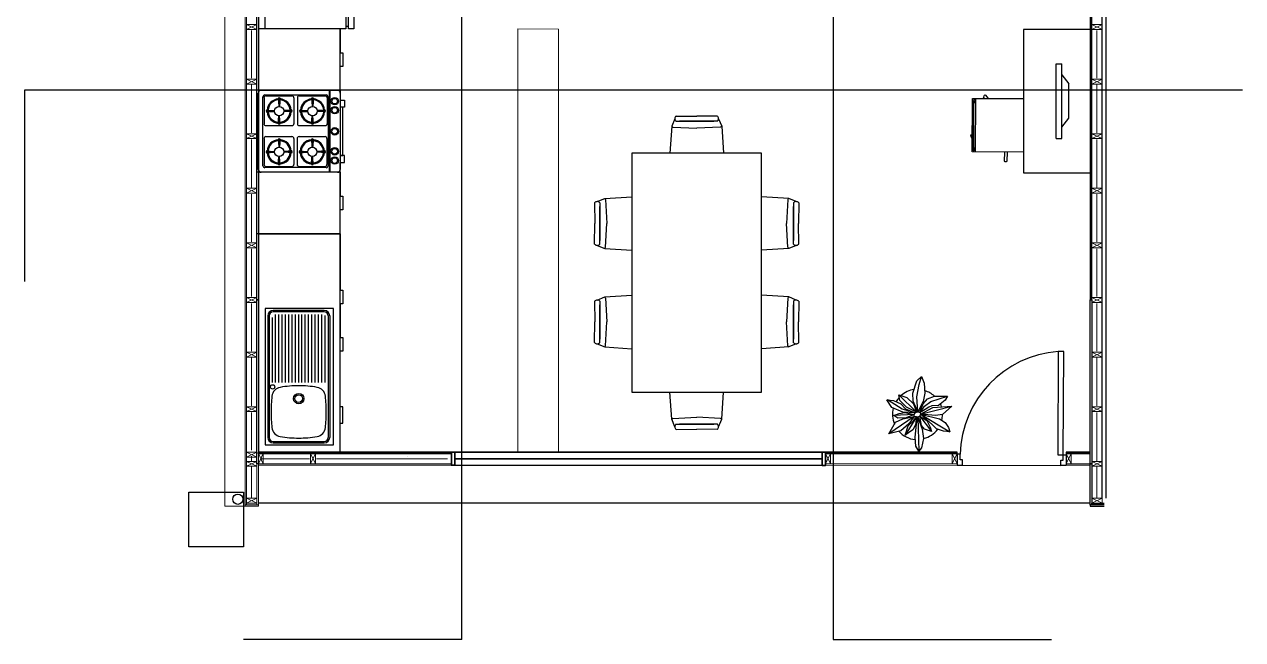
# Model space of a CAD drawing. Header units: millimetres. Extents: x 2289.8 to 2339.2, y 1976.9 to 1997.5.
# Drawn here: x 2308.23 to 2317.16, y 1976.85 to 1981.36 of the extents above; entities that cross this region are included whole.
import ezdxf

# ---------------------------------------------------------------- set-up
doc = ezdxf.new("R2010")
doc.units = ezdxf.units.MM
doc.linetypes.add('CENTER', pattern=[2, 1.25, -0.25, 0.25, -0.25])
for name, color, linetype, lineweight in [('A-ANNO-NOTE', 7, 'Continuous', 35), ('A-DETL-MBND', 3, 'Continuous', 18), ('A-DETL-MCUT', 4, 'Continuous', 25), ('A-DOOR-FULL', 4, 'Continuous', 25), ('A-ELEV-IDEN', 3, 'Continuous', 18), ('A-ELEV-MBE1', 7, 'Continuous', 35), ('A-ELEV-MBE2', 4, 'Continuous', 25), ('A-FURN', 8, 'Continuous', 18), ('A-SECT-MCUT', 7, 'Continuous', 35), ('A-WALL-PATT', 8, 'Continuous', 18), ('A-WALL-STUD', 3, 'Continuous', 18), ('arredi', 175, 'Continuous', 20)]:
    doc.layers.add(name, color=color, linetype=linetype, lineweight=lineweight)
for name, color, linetype in [('arredi_cucina', 252, 'Continuous'), ('k_lavelli', 175, 'Continuous'), ('SEZIONI', 102, 'Continuous'), ('sezioni piano terra', 21, 'Continuous'), ('TREE', 84, 'Continuous')]:
    doc.layers.add(name, color=color, linetype=linetype)

msp = doc.modelspace()

# ---------------------------------------------------------------- linework, layer by layer
for p, q in [((2310.5493, 1981.3254), (2309.9492, 1981.3254)), ((2310.5493, 1980.8754), (2310.5493, 1981.3254)), ((2316.0562, 1981.3215), (2315.5562, 1981.3215)), ((2315.5562, 1981.3215), (2315.5562, 1980.2715)), ((2315.7951, 1980.5228), (2315.7951, 1981.0703)), ((2315.7951, 1981.0703), (2315.8368, 1981.0703)), ((2315.8368, 1980.5228), (2315.8368, 1981.0703)), ((2315.8368, 1980.9885), (2315.8873, 1980.9228)), ((2315.8873, 1980.6703), (2315.8873, 1980.9228)), ((2309.9483, 1980.295), (2309.9483, 1980.855)), ((2309.9492, 1980.8754), (2310.5493, 1980.8754)), ((2309.9688, 1980.8754), (2310.5288, 1980.8754)), ((2309.9825, 1980.3223), (2309.9825, 1980.8276)), ((2309.9961, 1980.8413), (2310.4468, 1980.8413)), ((2310.0042, 1980.8351), (2310.1954, 1980.8351)), ((2310.2488, 1980.8351), (2310.44, 1980.8351)), ((2310.4605, 1980.8276), (2310.4605, 1980.3223)), ((2310.4716, 1980.2745), (2310.4716, 1980.8754)), ((2310.475, 1980.2745), (2310.475, 1980.8754)), ((2310.5493, 1980.8754), (2310.5493, 1980.855)), ((2310.5493, 1980.855), (2310.5493, 1980.295)), ((2315.2695, 1980.8158), (2315.2616, 1980.8282)), ((2315.2778, 1980.8409), (2315.2977, 1980.8156)), ((2309.9906, 1980.8214), (2309.9906, 1980.6302)), ((2310.0947, 1980.8166), (2310.0981, 1980.762)), ((2310.1015, 1980.8166), (2310.1015, 1980.819)), ((2310.1015, 1980.8166), (2310.1015, 1980.7602)), ((2310.1083, 1980.8166), (2310.1049, 1980.762)), ((2310.2091, 1980.8214), (2310.2091, 1980.6302)), ((2310.2351, 1980.8214), (2310.2351, 1980.6302)), ((2310.3392, 1980.8166), (2310.3427, 1980.762)), ((2310.3461, 1980.8166), (2310.3461, 1980.819)), ((2310.3461, 1980.8166), (2310.3461, 1980.7602)), ((2310.3529, 1980.8166), (2310.3495, 1980.762)), ((2310.4537, 1980.8214), (2310.4537, 1980.6302)), ((2315.1787, 1980.4244), (2315.1809, 1980.8163)), ((2315.1809, 1980.8163), (2315.5562, 1980.8141)), ((2315.1849, 1980.7806), (2315.1827, 1980.46)), ((2315.1908, 1980.4598), (2315.1929, 1980.7804)), ((2315.2051, 1980.8161), (2315.2016, 1980.4243)), ((2310.0082, 1980.7234), (2310.0059, 1980.7234)), ((2310.0082, 1980.7302), (2310.0628, 1980.7268)), ((2310.0082, 1980.7234), (2310.0646, 1980.7234)), ((2310.0082, 1980.7165), (2310.0628, 1980.72)), ((2310.0947, 1980.6301), (2310.0981, 1980.6847)), ((2310.1015, 1980.6301), (2310.1015, 1980.6865)), ((2310.1083, 1980.6301), (2310.1049, 1980.6847)), ((2310.1948, 1980.7234), (2310.1383, 1980.7234)), ((2310.1948, 1980.7302), (2310.1401, 1980.7268)), ((2310.1948, 1980.7165), (2310.1401, 1980.72)), ((2310.1948, 1980.7234), (2310.1971, 1980.7234)), ((2310.2528, 1980.7234), (2310.2505, 1980.7234)), ((2310.2528, 1980.7302), (2310.3074, 1980.7268)), ((2310.2528, 1980.7234), (2310.3092, 1980.7234)), ((2310.2528, 1980.7165), (2310.3074, 1980.72)), ((2310.3392, 1980.6301), (2310.3427, 1980.6847)), ((2310.3461, 1980.6301), (2310.3461, 1980.6865)), ((2310.3529, 1980.6301), (2310.3495, 1980.6847)), ((2310.4393, 1980.7234), (2310.3829, 1980.7234)), ((2310.4393, 1980.7302), (2310.3847, 1980.7268)), ((2310.4393, 1980.7165), (2310.3847, 1980.72)), ((2310.4393, 1980.7234), (2310.4417, 1980.7234)), ((2315.8368, 1980.6046), (2315.8873, 1980.6703)), ((2310.0042, 1980.6166), (2310.1954, 1980.6166)), ((2310.1015, 1980.6301), (2310.1015, 1980.6278)), ((2310.2488, 1980.6166), (2310.44, 1980.6166)), ((2310.3461, 1980.6301), (2310.3461, 1980.6278)), ((2309.9906, 1980.5228), (2309.9906, 1980.3316)), ((2310.0042, 1980.5365), (2310.1954, 1980.5365)), ((2310.0947, 1980.518), (2310.0981, 1980.4634)), ((2310.1015, 1980.518), (2310.1015, 1980.5203)), ((2310.1015, 1980.518), (2310.1015, 1980.4616)), ((2310.1083, 1980.518), (2310.1049, 1980.4634)), ((2310.2091, 1980.5228), (2310.2091, 1980.3316)), ((2310.2335, 1980.5228), (2310.2335, 1980.3316)), ((2310.2472, 1980.5365), (2310.4384, 1980.5365)), ((2310.3376, 1980.518), (2310.341, 1980.4634)), ((2310.3444, 1980.518), (2310.3444, 1980.5203)), ((2310.3444, 1980.518), (2310.3444, 1980.4616)), ((2310.3513, 1980.518), (2310.3478, 1980.4634)), ((2310.452, 1980.5228), (2310.452, 1980.3316)), ((2315.1794, 1980.5515), (2315.1675, 1980.546)), ((2315.1743, 1980.5271), (2315.1793, 1980.5292)), ((2315.1743, 1980.5271), (2315.1743, 1980.5271)), ((2315.7951, 1980.5228), (2315.8368, 1980.5228)), ((2310.0082, 1980.4247), (2310.0059, 1980.4247)), ((2310.0082, 1980.4316), (2310.0628, 1980.4282)), ((2310.0082, 1980.4247), (2310.0646, 1980.4247)), ((2310.0082, 1980.4179), (2310.0628, 1980.4213)), ((2310.0947, 1980.3315), (2310.0981, 1980.3861)), ((2310.1015, 1980.3315), (2310.1015, 1980.3879)), ((2310.1083, 1980.3315), (2310.1049, 1980.3861)), ((2310.1948, 1980.4247), (2310.1383, 1980.4247)), ((2310.1948, 1980.4316), (2310.1401, 1980.4282)), ((2310.1948, 1980.4179), (2310.1401, 1980.4213)), ((2310.1948, 1980.4247), (2310.1971, 1980.4247)), ((2310.2512, 1980.4247), (2310.2488, 1980.4247)), ((2310.2512, 1980.4316), (2310.3058, 1980.4282)), ((2310.2512, 1980.4247), (2310.3076, 1980.4247)), ((2310.2512, 1980.4179), (2310.3058, 1980.4213)), ((2310.3376, 1980.3315), (2310.341, 1980.3861)), ((2310.3444, 1980.3315), (2310.3444, 1980.3879)), ((2310.3513, 1980.3315), (2310.3478, 1980.3861)), ((2310.4377, 1980.4247), (2310.3813, 1980.4247)), ((2310.4377, 1980.4316), (2310.3831, 1980.4282)), ((2310.4377, 1980.4179), (2310.3831, 1980.4213)), ((2310.4377, 1980.4247), (2310.44, 1980.4247)), ((2313.6359, 1980.4143), (2312.6859, 1980.4143)), ((2312.6859, 1980.4143), (2312.6859, 1978.6643)), ((2313.6359, 1978.6643), (2313.6359, 1980.4143)), ((2315.5562, 1980.4217), (2315.1787, 1980.4244)), ((2315.4156, 1980.4227), (2315.4144, 1980.3571)), ((2315.4363, 1980.3567), (2315.4374, 1980.4226)), ((2310.4468, 1980.3087), (2309.9961, 1980.3087)), ((2310.0042, 1980.3179), (2310.1954, 1980.3179)), ((2310.1015, 1980.3315), (2310.1015, 1980.3291)), ((2310.2472, 1980.3179), (2310.4384, 1980.3179)), ((2310.3444, 1980.3315), (2310.3444, 1980.3291)), ((2310.5493, 1979.8245), (2310.5493, 1980.295)), ((2310.5493, 1980.2745), (2309.9372, 1980.2745)), ((2310.5288, 1980.2745), (2309.9688, 1980.2745)), ((2315.5562, 1980.2715), (2316.0442, 1980.2715)), ((2310.5493, 1979.8245), (2309.9372, 1979.8245)), ((2309.9492, 1979.8245), (2310.5493, 1979.8245)), ((2310.5493, 1978.2245), (2310.5493, 1979.8245)), ((2312.6859, 1978.6643), (2313.6359, 1978.6643)), ((2309.9493, 1978.2245), (2310.5493, 1978.2245))]:
    msp.add_line(p, q)
at = {"color": 7}
for p, q in [((2313.0006, 1980.6674), (2312.9779, 1980.6134)), ((2313.0086, 1980.6489), (2313.2863, 1980.6489)), ((2313.3133, 1980.6489), (2313.0356, 1980.6489)), ((2313.3214, 1980.6674), (2313.344, 1980.6134)), ((2312.9779, 1980.6134), (2312.9646, 1980.4143)), ((2312.9862, 1980.6064), (2313.161, 1980.5984)), ((2313.3357, 1980.6064), (2313.161, 1980.5984)), ((2313.344, 1980.6134), (2313.3573, 1980.4143)), ((2312.4328, 1980.0603), (2312.4868, 1980.0829)), ((2312.4513, 1980.0522), (2312.4513, 1979.7745)), ((2312.4513, 1979.7475), (2312.4513, 1980.0252)), ((2312.4868, 1980.0829), (2312.6859, 1980.0962)), ((2312.4938, 1980.0746), (2312.5018, 1979.8999)), ((2313.835, 1980.0829), (2313.6359, 1980.0962)), ((2313.828, 1980.0746), (2313.82, 1979.8999)), ((2313.889, 1980.0603), (2313.835, 1980.0829)), ((2313.8705, 1980.0522), (2313.8705, 1979.7745)), ((2313.8705, 1979.7475), (2313.8705, 1980.0252)), ((2313.9084, 1980.051), (2313.9077, 1979.8999)), ((2312.4938, 1979.7251), (2312.5018, 1979.8999)), ((2313.828, 1979.7251), (2313.82, 1979.8999)), ((2313.9084, 1979.7487), (2313.9077, 1979.8999)), ((2312.4328, 1979.7395), (2312.4868, 1979.7168)), ((2312.4868, 1979.7168), (2312.6859, 1979.7035)), ((2313.835, 1979.7168), (2313.6359, 1979.7035)), ((2313.889, 1979.7395), (2313.835, 1979.7168)), ((2312.4328, 1979.3393), (2312.4868, 1979.3619)), ((2312.4513, 1979.3312), (2312.4513, 1979.0535)), ((2312.4868, 1979.3619), (2312.6859, 1979.3752)), ((2312.4938, 1979.3536), (2312.5018, 1979.1789)), ((2313.835, 1979.3619), (2313.6359, 1979.3752)), ((2313.828, 1979.3536), (2313.82, 1979.1789)), ((2313.889, 1979.3393), (2313.835, 1979.3619)), ((2313.8705, 1979.3312), (2313.8705, 1979.0535)), ((2312.4513, 1979.0265), (2312.4513, 1979.3042)), ((2313.8705, 1979.0265), (2313.8705, 1979.3042)), ((2312.4938, 1979.0041), (2312.5018, 1979.1789)), ((2313.828, 1979.0041), (2313.82, 1979.1789)), ((2312.4328, 1979.0185), (2312.4868, 1978.9958)), ((2312.4868, 1978.9958), (2312.6859, 1978.9825)), ((2313.835, 1978.9958), (2313.6359, 1978.9825)), ((2313.889, 1979.0185), (2313.835, 1978.9958)), ((2312.9779, 1978.4652), (2312.9646, 1978.6643)), ((2313.344, 1978.4652), (2313.3573, 1978.6643)), ((2313.0006, 1978.4112), (2312.9779, 1978.4652)), ((2312.9862, 1978.4722), (2313.161, 1978.4802)), ((2313.0086, 1978.4297), (2313.2863, 1978.4297)), ((2313.3133, 1978.4297), (2313.0356, 1978.4297)), ((2313.3357, 1978.4722), (2313.161, 1978.4802)), ((2313.3214, 1978.4112), (2313.344, 1978.4652))]:
    msp.add_line(p, q, dxfattribs=at)
for points in [[(2313.0098, 1980.6868), (2313.161, 1980.6861)], [(2313.3121, 1980.6868), (2313.161, 1980.6861)], [(2312.4134, 1980.051), (2312.4141, 1979.8999)], [(2312.4134, 1979.7487), (2312.4141, 1979.8999)], [(2312.4134, 1979.33), (2312.4141, 1979.1789)], [(2313.9084, 1979.33), (2313.9077, 1979.1789)], [(2312.4134, 1979.0277), (2312.4141, 1979.1789)], [(2313.9084, 1979.0277), (2313.9077, 1979.1789)], [(2313.0098, 1978.3918), (2313.161, 1978.3925)], [(2313.3121, 1978.3918), (2313.161, 1978.3925)]]:
    msp.add_lwpolyline(points, dxfattribs=at)
for centre, radius in [((2310.1015, 1980.7234), 0.0341), ((2310.3461, 1980.7234), 0.0341), ((2310.5088, 1980.7956), 0.0273), ((2310.5088, 1980.7294), 0.0273), ((2310.5088, 1980.7956), 0.0205), ((2310.5088, 1980.7294), 0.0205), ((2310.5088, 1980.575), 0.0273), ((2310.5088, 1980.575), 0.0205), ((2310.1015, 1980.4247), 0.0341), ((2310.3444, 1980.4247), 0.0341), ((2310.5088, 1980.4286), 0.0273), ((2310.5088, 1980.3607), 0.0273), ((2310.5088, 1980.4286), 0.0205), ((2310.5088, 1980.3607), 0.0205)]:
    msp.add_circle(centre, radius)
for centre, radius, start, end in [((2309.9688, 1980.855), 0.0205, 90, 180), ((2309.9961, 1980.8276), 0.0137, 90, 180), ((2310.0042, 1980.8214), 0.0137, 90, 180), ((2310.1954, 1980.8214), 0.0137, 0, 90), ((2310.2488, 1980.8214), 0.0137, 90, 180), ((2310.44, 1980.8214), 0.0137, 0, 90), ((2310.4468, 1980.8276), 0.0137, 0, 90), ((2310.5288, 1980.855), 0.0205, 0, 90), ((2315.282, 1980.819), 0.0223, 100.73345, 155.59053), ((2310.1015, 1980.7234), 0.0888, 94.21993, 175.78007), ((2310.1015, 1980.7234), 0.0819, 94.27357, 175.72643), ((2310.1015, 1980.8078), 0.0112, 52.34604, 127.65396), ((2310.1015, 1980.7644), 0.00416, 214.84999, 325.15001), ((2310.1015, 1980.7234), 0.0819, 4.27357, 85.72643), ((2310.1015, 1980.7234), 0.0888, 4.21993, 85.78007), ((2310.3461, 1980.7234), 0.0888, 94.21993, 175.78007), ((2310.3461, 1980.7234), 0.0819, 94.27357, 175.72643), ((2310.3461, 1980.8078), 0.0112, 52.34604, 127.65396), ((2310.3461, 1980.7644), 0.00416, 214.84999, 325.15001), ((2310.3461, 1980.7234), 0.0819, 4.27357, 85.72643), ((2310.3461, 1980.7234), 0.0888, 4.21993, 85.78007), ((2315.1186, 1980.8155), 0.075, 332.19063, 0.49707), ((2315.0982, 1980.8326), 0.1082, 331.14853, 351.22498), ((2310.0171, 1980.7234), 0.0112, 142.34604, 217.65396), ((2310.1015, 1980.7234), 0.0888, 184.21993, 265.78007), ((2310.1015, 1980.7234), 0.0819, 184.27357, 265.72643), ((2310.0605, 1980.7234), 0.00416, 304.84999, 55.15001), ((2310.1015, 1980.6824), 0.00416, 34.84999, 145.15001), ((2310.1015, 1980.7234), 0.0819, 274.27357, 355.72643), ((2310.1015, 1980.7234), 0.0888, 274.21993, 355.78007), ((2310.1425, 1980.7234), 0.00416, 124.84999, 235.15001), ((2310.1859, 1980.7234), 0.0112, 322.34604, 37.65396), ((2310.2616, 1980.7234), 0.0112, 142.34604, 217.65396), ((2310.3461, 1980.7234), 0.0888, 184.21993, 265.78007), ((2310.3461, 1980.7234), 0.0819, 184.27357, 265.72643), ((2310.305, 1980.7234), 0.00416, 304.84999, 55.15001), ((2310.3461, 1980.6824), 0.00416, 34.84999, 145.15001), ((2310.3461, 1980.7234), 0.0819, 274.27357, 355.72643), ((2310.3461, 1980.7234), 0.0888, 274.21993, 355.78007), ((2310.3871, 1980.7234), 0.00416, 124.84999, 235.15001), ((2310.4305, 1980.7234), 0.0112, 322.34604, 37.65396), ((2310.0042, 1980.6302), 0.0137, 180, 270), ((2310.1015, 1980.6389), 0.0112, 232.34604, 307.65396), ((2310.1954, 1980.6302), 0.0137, 270, 0), ((2310.2488, 1980.6302), 0.0137, 180, 270), ((2310.3461, 1980.6389), 0.0112, 232.34604, 307.65396), ((2310.44, 1980.6302), 0.0137, 270, 0), ((2310.0042, 1980.5228), 0.0137, 90, 180), ((2310.1015, 1980.4247), 0.0888, 94.21993, 175.78007), ((2310.1015, 1980.4247), 0.0819, 94.27357, 175.72643), ((2310.1015, 1980.5092), 0.0112, 52.34604, 127.65396), ((2310.1015, 1980.4247), 0.0819, 4.27357, 85.72643), ((2310.1015, 1980.4247), 0.0888, 4.21993, 85.78007), ((2310.1954, 1980.5228), 0.0137, 0, 90), ((2310.2472, 1980.5228), 0.0137, 90, 180), ((2310.3444, 1980.4247), 0.0888, 94.21993, 175.78007), ((2310.3444, 1980.4247), 0.0819, 94.27357, 175.72643), ((2310.3444, 1980.5092), 0.0112, 52.34604, 127.65396), ((2310.3444, 1980.4247), 0.0819, 4.27357, 85.72643), ((2310.3444, 1980.4247), 0.0888, 4.21993, 85.78007), ((2310.4384, 1980.5228), 0.0137, 0, 90), ((2315.1989, 1980.5467), 0.0314, 181.1954, 218.61838), ((2310.0171, 1980.4247), 0.0112, 142.34604, 217.65396), ((2310.1015, 1980.4247), 0.0888, 184.21993, 265.78007), ((2310.1015, 1980.4247), 0.0819, 184.27357, 265.72643), ((2310.0605, 1980.4247), 0.00416, 304.84999, 55.15001), ((2310.1015, 1980.4658), 0.00416, 214.84999, 325.15001), ((2310.1015, 1980.3837), 0.00416, 34.84999, 145.15001), ((2310.1015, 1980.4247), 0.0819, 274.27357, 355.72643), ((2310.1015, 1980.4247), 0.0888, 274.21993, 355.78007), ((2310.1425, 1980.4247), 0.00416, 124.84999, 235.15001), ((2310.1859, 1980.4247), 0.0112, 322.34604, 37.65396), ((2310.26, 1980.4247), 0.0112, 142.34604, 217.65396), ((2310.3444, 1980.4247), 0.0888, 184.21993, 265.78007), ((2310.3444, 1980.4247), 0.0819, 184.27357, 265.72643), ((2310.3034, 1980.4247), 0.00416, 304.84999, 55.15001), ((2310.3444, 1980.4658), 0.00416, 214.84999, 325.15001), ((2310.3444, 1980.3837), 0.00416, 34.84999, 145.15001), ((2310.3444, 1980.4247), 0.0819, 274.27357, 355.72643), ((2310.3444, 1980.4247), 0.0888, 274.21993, 355.78007), ((2310.3855, 1980.4247), 0.00416, 124.84999, 235.15001), ((2310.4289, 1980.4247), 0.0112, 322.34604, 37.65396), ((2315.0914, 1980.4192), 0.1, 2.94973, 24.06543), ((2315.0955, 1980.4113), 0.1069, 6.83026, 26.99376), ((2309.9688, 1980.295), 0.0205, 180, 270), ((2309.9961, 1980.3223), 0.0137, 180, 270), ((2310.0042, 1980.3316), 0.0137, 180, 270), ((2310.1015, 1980.3403), 0.0112, 232.34604, 307.65396), ((2310.1954, 1980.3316), 0.0137, 270, 0), ((2310.2472, 1980.3316), 0.0137, 180, 270), ((2310.3444, 1980.3403), 0.0112, 232.34604, 307.65396), ((2310.4384, 1980.3316), 0.0137, 270, 0), ((2310.4468, 1980.3223), 0.0137, 270, 0), ((2310.5288, 1980.295), 0.0205, 270, 0), ((2315.4256, 1980.3737), 0.02, 235.88551, 302.11449), ((2314.7805, 1978.5008), 0.1847, 137.2259, 149.2259), ((2314.7805, 1978.5008), 0.1845, 98.3326, 131.3326), ((2314.7805, 1978.5008), 0.1814, 47.4717, 73.4717), ((2314.7805, 1978.5008), 0.1847, 165.5476, 202.5476), ((2314.7805, 1978.5008), 0.184, 17.7994, 23.7994), ((2314.7805, 1978.5008), 0.1812, 346.4589, 359.4589), ((2314.7805, 1978.5008), 0.1849, 221.5623, 264.5623), ((2314.7805, 1978.5008), 0.1814, 283.8243, 323.8243)]:
    msp.add_arc(centre, radius, start, end)
for centre, radius, start, end in [((2313.0257, 1980.6674), 0.0251, 129.21019, 227.2752), ((2313.2963, 1980.6674), 0.0251, 312.7248, 50.78981), ((2312.995, 1980.6253), 0.0208, 214.91288, 245.14526), ((2313.327, 1980.6253), 0.0208, 294.85474, 325.08712), ((2312.4328, 1980.0352), 0.0251, 42.7248, 140.78981), ((2312.4749, 1980.0659), 0.0208, 24.85474, 55.08712), ((2313.8469, 1980.0659), 0.0208, 124.91288, 155.14526), ((2313.889, 1980.0352), 0.0251, 39.21019, 137.2752), ((2312.4328, 1979.7646), 0.0251, 219.21019, 317.2752), ((2312.4749, 1979.7339), 0.0208, 304.91288, 335.14526), ((2313.8469, 1979.7339), 0.0208, 204.85474, 235.08712), ((2313.889, 1979.7646), 0.0251, 222.7248, 320.78981), ((2312.4328, 1979.3142), 0.0251, 42.7248, 140.78981), ((2312.4749, 1979.3449), 0.0208, 24.85474, 55.08712), ((2313.8469, 1979.3449), 0.0208, 124.91288, 155.14526), ((2313.889, 1979.3142), 0.0251, 39.21019, 137.2752), ((2312.4328, 1979.0436), 0.0251, 219.21019, 317.2752), ((2312.4749, 1979.0129), 0.0208, 304.91288, 335.14526), ((2313.8469, 1979.0129), 0.0208, 204.85474, 235.08712), ((2313.889, 1979.0436), 0.0251, 222.7248, 320.78981), ((2312.995, 1978.4533), 0.0208, 114.85474, 145.08712), ((2313.0257, 1978.4112), 0.0251, 132.7248, 230.78981), ((2313.2963, 1978.4112), 0.0251, 309.21019, 47.2752), ((2313.327, 1978.4533), 0.0208, 34.91288, 65.14526)]:
    msp.add_arc(centre, radius, start, end, dxfattribs=at)
at = {"layer": 'A-ANNO-NOTE'}
for p, q in [((2314.1052, 1978.2239), (2315.0691, 1978.2246)), ((2314.1052, 1978.2145), (2315.0691, 1978.2145)), ((2315.8691, 1978.2245), (2316.0442, 1978.2245)), ((2315.8691, 1978.2145), (2316.0442, 1978.2145))]:
    msp.add_line(p, q, dxfattribs=at)
at = {"layer": 'A-DETL-MBND'}
msp.add_line((2309.8513, 1977.8285), (2309.8513, 1977.8395), dxfattribs=at)
for points in [[(2309.8622, 1981.7645), (2309.8622, 1977.8395), (2309.8513, 1977.8395), (2309.8513, 1981.7395)], [(2309.8513, 1977.8395), (2309.9492, 1977.8395), (2309.9492, 1977.8285), (2309.8513, 1977.8285)], [(2309.8622, 1977.8395), (2309.9372, 1977.8395), (2309.9372, 1977.8515), (2309.8622, 1977.8515)]]:
    msp.add_lwpolyline(points, dxfattribs=at)
for points in [[(2309.9372, 1977.8395), (2309.9372, 1978.1395), (2309.9493, 1978.1395), (2309.9492, 1977.8395)], [(2311.3632, 1978.1395), (2311.3632, 1978.1284), (2309.9492, 1978.1285), (2309.9492, 1978.1395)], [(2315.0688, 1978.1395), (2315.0688, 1978.1295), (2314.1052, 1978.1279), (2314.1052, 1978.1401)], [(2316.0413, 1978.1395), (2316.0413, 1978.1285), (2315.8688, 1978.1285), (2315.8688, 1978.1395)]]:
    msp.add_lwpolyline(points, close=True, dxfattribs=at)
at = {"layer": 'A-DETL-MCUT'}
msp.add_line((2309.9492, 1982.0425), (2309.9492, 1980.8895), dxfattribs=at)
for points in [[(2309.9492, 1980.8895), (2309.9492, 1980.5395), (2309.9372, 1980.5395), (2309.9372, 1981.7645)], [(2309.9493, 1978.1395), (2309.9493, 1978.1395), (2309.9372, 1978.1395), (2309.9372, 1979.3395), (2309.9492, 1979.3395), (2309.9493, 1978.2145)], [(2316.1463, 1977.8395), (2316.0442, 1977.8395), (2316.0442, 1977.8285), (2316.1463, 1977.8285)], [(2316.1463, 1977.8395), (2316.0562, 1977.8395), (2316.0562, 1977.8515), (2316.1463, 1977.8515)]]:
    msp.add_lwpolyline(points, dxfattribs=at)
for points in [[(2316.0562, 1980.5395), (2316.0562, 1981.7395), (2316.0442, 1981.7395), (2316.0442, 1980.5395)], [(2309.9372, 1979.3395), (2309.9372, 1980.5395), (2309.9492, 1980.5395), (2309.9492, 1979.3395)], [(2316.0562, 1979.3395), (2316.0562, 1980.5395), (2316.0442, 1980.5395), (2316.0442, 1979.3395)], [(2316.0442, 1978.1395), (2316.0442, 1979.3395), (2316.0562, 1979.3395), (2316.0562, 1978.1395)], [(2316.0442, 1977.8395), (2316.0442, 1978.1395), (2316.0562, 1978.1395), (2316.0562, 1977.8395)]]:
    msp.add_lwpolyline(points, close=True, dxfattribs=at)
at = {"layer": 'A-DOOR-FULL', "linetype": 'CENTER'}
for points in [[(2315.8102, 1978.9618), (2315.8069, 1978.2063), (2315.8469, 1978.2061), (2315.8502, 1978.9617), (2315.8102, 1978.9618)], [(2315.0913, 1978.2094), (2315.0691, 1978.2095), (2315.0688, 1978.1295), (2315.1088, 1978.1293), (2315.1089, 1978.1693), (2315.0912, 1978.1694), (2315.0913, 1978.2094)], [(2315.8469, 1978.2061), (2315.8691, 1978.206), (2315.8688, 1978.126), (2315.8288, 1978.1262), (2315.8289, 1978.1662), (2315.8467, 1978.1661), (2315.8469, 1978.2061)]]:
    msp.add_lwpolyline(points, dxfattribs=at)
msp.add_arc((2315.8663, 1978.1886), 0.7753, 94.15552, 178.46123, dxfattribs=at)
at = {"layer": 'A-ELEV-IDEN'}
msp.add_lwpolyline([(2309.8513, 1985.3505), (2309.7032, 1985.3505), (2309.7032, 1977.8285), (2309.8513, 1977.8285)], dxfattribs=at)
at = {"layer": 'A-ELEV-MBE1'}
for p, q in [((2309.8517, 1980.8895), (2309.8517, 1980.8895)), ((2311.3882, 1978.2244), (2314.0802, 1978.2239)), ((2311.3882, 1978.1284), (2314.1052, 1978.1279))]:
    msp.add_line(p, q, dxfattribs=at)
at = {"layer": 'A-ELEV-MBE1', "linetype": 'Continuous'}
msp.add_line((2311.3882, 1978.177), (2314.0802, 1978.177), dxfattribs=at)
at = {"layer": 'A-ELEV-MBE1'}
for points in [[(2311.3632, 1978.2244), (2311.3882, 1978.2244), (2311.3882, 1978.1284), (2311.3632, 1978.1284)], [(2314.0802, 1978.2239), (2314.1052, 1978.2239), (2314.1052, 1978.1279), (2314.0802, 1978.1279)]]:
    msp.add_lwpolyline(points, close=True, dxfattribs=at)
at = {"layer": 'A-ELEV-MBE2'}
for p, q in [((2316.1313, 1977.8875), (2316.1312, 1985.2915)), ((2316.1613, 1977.8875), (2316.1613, 1985.2915)), ((2316.1613, 1977.8875), (2316.1613, 1985.2915)), ((2315.1088, 1978.1293), (2315.8288, 1978.1262)), ((2316.0442, 1977.8515), (2309.9492, 1977.8515))]:
    msp.add_line(p, q, dxfattribs=at)
at = {"layer": 'A-ELEV-MBE2', "ltscale": 0.05}
msp.add_lwpolyline([(2309.4405, 1977.9312), (2309.8405, 1977.9312), (2309.8405, 1977.5312), (2309.4405, 1977.5312)], close=True, dxfattribs=at)
msp.add_circle((2309.7985, 1977.8797), 0.0375, dxfattribs=at)
at = {"layer": 'A-FURN'}
for p, q in [((2309.9492, 1981.4255), (2309.9492, 1980.8255)), ((2309.9492, 1981.3254), (2310.5493, 1981.3254)), ((2309.9492, 1978.2245), (2309.9492, 1979.0245)), ((2315.0691, 1978.2247), (2315.0691, 1978.2145)), ((2315.8691, 1978.2247), (2315.8691, 1978.2147))]:
    msp.add_line(p, q, dxfattribs=at)
at = {"layer": 'A-FURN', "linetype": 'Continuous'}
msp.add_line((2311.045, 1978.1896), (2311.045, 1978.1896), dxfattribs=at)
at = {"layer": 'A-SECT-MCUT'}
msp.add_lwpolyline([(2309.9492, 1978.2245), (2311.3632, 1978.2244), (2311.3632, 1978.2145), (2311.3632, 1978.2145), (2309.9492, 1978.2145)], close=True, dxfattribs=at)
at = {"layer": 'A-WALL-PATT', "ltscale": 0.1}
for p, q in [((2309.8997, 1980.9645), (2309.8997, 1981.3145)), ((2316.0937, 1981.3145), (2316.0937, 1980.9645)), ((2309.8997, 1980.9145), (2309.8998, 1980.5645)), ((2316.0937, 1980.9145), (2316.0937, 1980.5645)), ((2309.8997, 1980.5145), (2309.8997, 1980.1645)), ((2316.0937, 1980.5145), (2316.0938, 1980.1645)), ((2309.8997, 1980.1145), (2309.8997, 1979.7645)), ((2316.0937, 1980.1145), (2316.0937, 1979.7645)), ((2309.8997, 1979.7145), (2309.8997, 1979.3645)), ((2316.0937, 1979.7145), (2316.0937, 1979.3645)), ((2309.8997, 1979.3145), (2309.8997, 1978.9645)), ((2316.0937, 1979.3145), (2316.0937, 1978.9645)), ((2309.8997, 1978.9145), (2309.8997, 1978.5645)), ((2316.0937, 1978.9145), (2316.0937, 1978.5645)), ((2309.8997, 1978.5145), (2309.8997, 1978.2395)), ((2316.0938, 1978.5145), (2316.0938, 1978.1575)), ((2309.8997, 1978.1575), (2309.8997, 1978.1965)), ((2309.9732, 1978.177), (2310.3242, 1978.177)), ((2310.3742, 1978.177), (2311.3359, 1978.177)), ((2309.8997, 1978.1215), (2309.8997, 1977.8875)), ((2316.0938, 1978.1215), (2316.0938, 1977.8875))]:
    msp.add_line(p, q, dxfattribs=at)
at = {"layer": 'A-WALL-STUD'}
for p, q in [((2309.9372, 1981.3575), (2309.8622, 1981.3215)), ((2309.8622, 1981.3575), (2309.9372, 1981.3215)), ((2316.0562, 1981.3575), (2316.1312, 1981.3215)), ((2316.1312, 1981.3575), (2316.0562, 1981.3215)), ((2309.9372, 1980.9575), (2309.8622, 1980.9215)), ((2309.8622, 1980.9575), (2309.9372, 1980.9215)), ((2316.0562, 1980.9575), (2316.1312, 1980.9215)), ((2316.1312, 1980.9575), (2316.0562, 1980.9215)), ((2309.9372, 1980.5575), (2309.8622, 1980.5215)), ((2309.8622, 1980.5575), (2309.9372, 1980.5215)), ((2316.0562, 1980.5575), (2316.1312, 1980.5215)), ((2316.1312, 1980.5575), (2316.0562, 1980.5215)), ((2309.9372, 1980.1575), (2309.8622, 1980.1215)), ((2309.8622, 1980.1575), (2309.9372, 1980.1215)), ((2316.0562, 1980.1575), (2316.1312, 1980.1215)), ((2316.1312, 1980.1575), (2316.0562, 1980.1215)), ((2309.9372, 1979.7575), (2309.8622, 1979.7215)), ((2309.8622, 1979.7575), (2309.9372, 1979.7215)), ((2316.0562, 1979.7575), (2316.1312, 1979.7215)), ((2316.1312, 1979.7575), (2316.0562, 1979.7215)), ((2309.9372, 1979.3575), (2309.8622, 1979.3215)), ((2309.8622, 1979.3575), (2309.9372, 1979.3215)), ((2316.0562, 1979.3575), (2316.1312, 1979.3215)), ((2316.1312, 1979.3575), (2316.0562, 1979.3215)), ((2309.9372, 1978.9575), (2309.8622, 1978.9215)), ((2309.8622, 1978.9575), (2309.9372, 1978.9215)), ((2316.1312, 1978.9575), (2316.0562, 1978.9215)), ((2316.0562, 1978.9575), (2316.1312, 1978.9215)), ((2309.9372, 1978.5575), (2309.8622, 1978.5215)), ((2309.8622, 1978.5575), (2309.9372, 1978.5215)), ((2316.0562, 1978.5575), (2316.1312, 1978.5215)), ((2316.1312, 1978.5575), (2316.0562, 1978.5215)), ((2309.9372, 1978.2245), (2309.8622, 1978.1885)), ((2309.8622, 1978.2245), (2309.9372, 1978.1885)), ((2309.9372, 1978.1575), (2309.8622, 1978.1215)), ((2309.8622, 1978.1575), (2309.9372, 1978.1215)), ((2309.9492, 1978.1395), (2309.9852, 1978.2145)), ((2309.9492, 1978.2145), (2309.9852, 1978.1395)), ((2310.3312, 1978.1395), (2310.3672, 1978.2145)), ((2310.3312, 1978.2145), (2310.3672, 1978.1395)), ((2314.1054, 1978.1395), (2314.1414, 1978.2145)), ((2314.1054, 1978.2145), (2314.1414, 1978.1395)), ((2315.0691, 1978.2145), (2315.0328, 1978.1397)), ((2315.0688, 1978.1395), (2315.0331, 1978.2147)), ((2315.9051, 1978.2145), (2315.8688, 1978.1397)), ((2315.9048, 1978.1395), (2315.8691, 1978.2147)), ((2316.1313, 1978.1575), (2316.0563, 1978.1215)), ((2316.0563, 1978.1575), (2316.1313, 1978.1215)), ((2309.9372, 1977.8875), (2309.8622, 1977.8515)), ((2309.8622, 1977.8875), (2309.9372, 1977.8515)), ((2316.1313, 1977.8875), (2316.0563, 1977.8515)), ((2316.0563, 1977.8875), (2316.1313, 1977.8515))]:
    msp.add_line(p, q, dxfattribs=at)
for points in [[(2309.9372, 1981.3575), (2309.8622, 1981.3575), (2309.8622, 1981.3215), (2309.9372, 1981.3215)], [(2316.0562, 1981.3575), (2316.1312, 1981.3575), (2316.1312, 1981.3215), (2316.0562, 1981.3215)], [(2309.9372, 1980.9575), (2309.8622, 1980.9575), (2309.8622, 1980.9215), (2309.9372, 1980.9215)], [(2316.0562, 1980.9575), (2316.1312, 1980.9575), (2316.1312, 1980.9215), (2316.0562, 1980.9215)], [(2309.9372, 1980.5575), (2309.8622, 1980.5575), (2309.8622, 1980.5215), (2309.9372, 1980.5215)], [(2316.0562, 1980.5575), (2316.1312, 1980.5575), (2316.1312, 1980.5215), (2316.0562, 1980.5215)], [(2309.9372, 1980.1575), (2309.8622, 1980.1575), (2309.8622, 1980.1215), (2309.9372, 1980.1215)], [(2316.0562, 1980.1575), (2316.1312, 1980.1575), (2316.1312, 1980.1215), (2316.0562, 1980.1215)], [(2309.9372, 1979.7575), (2309.8622, 1979.7575), (2309.8622, 1979.7215), (2309.9372, 1979.7215)], [(2316.0562, 1979.7575), (2316.1312, 1979.7575), (2316.1312, 1979.7215), (2316.0562, 1979.7215)], [(2309.9372, 1979.3575), (2309.8622, 1979.3575), (2309.8622, 1979.3215), (2309.9372, 1979.3215)], [(2316.0562, 1979.3575), (2316.1312, 1979.3575), (2316.1312, 1979.3215), (2316.0562, 1979.3215)], [(2309.9372, 1978.9575), (2309.8622, 1978.9575), (2309.8622, 1978.9215), (2309.9372, 1978.9215)], [(2316.1312, 1978.9575), (2316.0562, 1978.9575), (2316.0562, 1978.9215), (2316.1312, 1978.9215)], [(2309.9372, 1978.5575), (2309.8622, 1978.5575), (2309.8622, 1978.5215), (2309.9372, 1978.5215)], [(2316.0562, 1978.5575), (2316.1312, 1978.5575), (2316.1312, 1978.5215), (2316.0562, 1978.5215)], [(2309.9372, 1978.2245), (2309.8622, 1978.2245), (2309.8622, 1978.1885), (2309.9372, 1978.1885)], [(2309.9372, 1978.1575), (2309.8622, 1978.1575), (2309.8622, 1978.1215), (2309.9372, 1978.1215)], [(2309.9492, 1978.1395), (2309.9492, 1978.2145), (2309.9852, 1978.2145), (2309.9852, 1978.1395)], [(2310.3312, 1978.1395), (2310.3312, 1978.2145), (2310.3672, 1978.2145), (2310.3672, 1978.1395)], [(2314.1054, 1978.1395), (2314.1054, 1978.2145), (2314.1414, 1978.2145), (2314.1414, 1978.1395)], [(2315.0688, 1978.1395), (2315.0691, 1978.2145), (2315.0331, 1978.2147), (2315.0328, 1978.1397)], [(2315.9048, 1978.1395), (2315.9051, 1978.2145), (2315.8691, 1978.2147), (2315.8688, 1978.1397)], [(2316.1313, 1978.1575), (2316.0563, 1978.1575), (2316.0563, 1978.1215), (2316.1313, 1978.1215)], [(2309.9372, 1977.8875), (2309.8622, 1977.8875), (2309.8622, 1977.8515), (2309.9372, 1977.8515)], [(2316.1313, 1977.8875), (2316.0563, 1977.8875), (2316.0563, 1977.8515), (2316.1313, 1977.8515)]]:
    msp.add_lwpolyline(points, close=True, dxfattribs=at)
at = {"layer": 'arredi'}
for p, q in [((2311.8493, 1978.2245), (2311.8493, 1981.3254)), ((2311.8493, 1981.3254), (2312.1493, 1981.3241)), ((2312.1493, 1981.3241), (2312.1493, 1978.2242)), ((2310.5493, 1978.2245), (2311.8493, 1978.2245))]:
    msp.add_line(p, q, dxfattribs=at)
at = {"layer": 'arredi_cucina', "color": 0}
for p, q in [((2309.9981, 1981.3257), (2309.9981, 1981.9182)), ((2310.6491, 1981.9182), (2310.6491, 1981.3257)), ((2310.5891, 1981.8415), (2310.5891, 1981.3257)), ((2310.6091, 1981.3257), (2310.6091, 1981.8497)), ((2310.5891, 1981.3257), (2309.9981, 1981.3257)), ((2310.6091, 1981.3424), (2310.5891, 1981.3424)), ((2310.6491, 1981.3257), (2310.6091, 1981.3257))]:
    msp.add_line(p, q, dxfattribs=at)
at = {"layer": 'k_lavelli', "color": 251}
for p, q in [((2310.4997, 1979.2777), (2309.9997, 1979.2777)), ((2309.9997, 1979.2777), (2309.9997, 1978.2777)), ((2310.0177, 1979.2227), (2310.0177, 1978.3327)), ((2310.0277, 1979.2227), (2310.0277, 1978.3327)), ((2310.4317, 1979.2627), (2310.0577, 1979.2627)), ((2310.4317, 1979.2527), (2310.0577, 1979.2527)), ((2310.0759, 1978.7357), (2310.0759, 1979.2327)), ((2310.1001, 1978.7357), (2310.1001, 1979.2327)), ((2310.1242, 1978.7357), (2310.1242, 1979.2327)), ((2310.1483, 1978.7357), (2310.1483, 1979.2327)), ((2310.1724, 1978.7357), (2310.1724, 1979.2327)), ((2310.1965, 1978.7357), (2310.1965, 1979.2327)), ((2310.2206, 1978.7357), (2310.2206, 1979.2327)), ((2310.2447, 1978.7357), (2310.2447, 1979.2327)), ((2310.2688, 1978.7357), (2310.2688, 1979.2327)), ((2310.2929, 1978.7357), (2310.2929, 1979.2327)), ((2310.317, 1978.7357), (2310.317, 1979.2327)), ((2310.3412, 1978.7357), (2310.3412, 1979.2327)), ((2310.3653, 1978.7357), (2310.3653, 1979.2327)), ((2310.3894, 1978.7357), (2310.3894, 1979.2327)), ((2310.4135, 1978.7357), (2310.4135, 1979.2327)), ((2310.4376, 1978.7357), (2310.4376, 1979.2251)), ((2310.4617, 1979.2227), (2310.4617, 1978.3327)), ((2310.4717, 1979.2227), (2310.4717, 1978.3327)), ((2310.4997, 1978.2777), (2310.4997, 1979.2777)), ((2310.0518, 1978.7357), (2310.0518, 1979.2123)), ((2309.9997, 1978.2777), (2310.4997, 1978.2777)), ((2310.0577, 1978.3027), (2310.4317, 1978.3027)), ((2310.0577, 1978.2927), (2310.4317, 1978.2927))]:
    msp.add_line(p, q, dxfattribs=at)
for centre, radius in [((2310.0534, 1978.7028), 0.0162), ((2310.2447, 1978.6167), 0.038), ((2310.2447, 1978.6167), 0.0275)]:
    msp.add_circle(centre, radius, dxfattribs=at)
for centre, radius, start, end in [((2310.0577, 1979.2227), 0.04, 90, 180), ((2310.0577, 1979.2227), 0.03, 90, 180), ((2310.4317, 1979.2227), 0.04, 0, 90), ((2310.4317, 1979.2227), 0.03, 0, 90), ((2310.1231, 1978.6256), 0.075, 100.38124, 172.77), ((2310.2447, 1977.9617), 0.75, 90, 100.38124), ((2310.2447, 1977.9617), 0.75, 79.61876, 90), ((2310.3663, 1978.6256), 0.075, 7.23, 79.61876), ((2311.1617, 1978.5197), 1.119, 174.08223, 180.00097), ((2309.3277, 1978.5197), 1.119, 359.99903, 5.91777), ((2311.1617, 1978.5196), 1.119, 179.99903, 185.91777), ((2309.3277, 1978.5196), 1.119, 354.08223, 0.00097), ((2310.0577, 1978.3327), 0.04, 180, 270), ((2310.0577, 1978.3327), 0.03, 180, 270), ((2310.1231, 1978.4137), 0.075, 187.23, 259.61876), ((2310.2447, 1979.0777), 0.75, 259.61876, 270), ((2310.2447, 1979.0777), 0.75, 270, 280.38124), ((2310.3663, 1978.4137), 0.075, 280.38124, 352.77), ((2310.4317, 1978.3327), 0.04, 270, 0), ((2310.4317, 1978.3327), 0.03, 270, 0)]:
    msp.add_arc(centre, radius, start, end, dxfattribs=at)
at = {"layer": 'SEZIONI'}
for p, q in [((2311.4405, 1976.8515), (2311.4405, 1986.1275)), ((2314.1613, 1986.1275), (2314.1613, 1976.8515)), ((2317.1613, 1980.8754), (2308.2346, 1980.8754)), ((2308.2346, 1980.8754), (2308.2346, 1979.4745)), ((2311.4405, 1976.8515), (2309.8405, 1976.8515)), ((2314.1613, 1976.8515), (2315.7613, 1976.8515))]:
    msp.add_line(p, q, dxfattribs=at)
at = {"layer": 'sezioni piano terra'}
for p, q in [((2310.5493, 1981.3254), (2310.5493, 1981.1504)), ((2310.5493, 1981.1504), (2310.5693, 1981.1504)), ((2310.5693, 1981.1504), (2310.5693, 1981.0504)), ((2310.5693, 1981.0504), (2310.5493, 1981.0504)), ((2310.5493, 1980.8754), (2310.5493, 1980.8026)), ((2310.5493, 1980.8026), (2310.5793, 1980.8026)), ((2310.5593, 1980.7526), (2310.5493, 1980.7526)), ((2310.5793, 1980.7526), (2310.5593, 1980.7526)), ((2310.5693, 1980.3973), (2310.5693, 1980.7526)), ((2310.5793, 1980.8026), (2310.5793, 1980.7526)), ((2310.5793, 1980.3973), (2310.5493, 1980.3973)), ((2310.5493, 1980.3973), (2310.5693, 1980.3973)), ((2310.5793, 1980.3473), (2310.5793, 1980.3973)), ((2310.5493, 1980.2745), (2310.5493, 1980.3473)), ((2310.5493, 1980.3473), (2310.5793, 1980.3473)), ((2310.5493, 1980.2745), (2310.5493, 1980.0995)), ((2310.5493, 1980.0995), (2310.5693, 1980.0995)), ((2310.5693, 1980.0995), (2310.5693, 1979.9995)), ((2310.5693, 1979.9995), (2310.5493, 1979.9995)), ((2310.5493, 1979.8245), (2310.5493, 1979.4121)), ((2310.5493, 1979.4121), (2310.5693, 1979.4121)), ((2310.5693, 1979.4121), (2310.5693, 1979.3121)), ((2310.5693, 1979.3121), (2310.5493, 1979.3121)), ((2310.5493, 1979.3121), (2310.5493, 1979.0644)), ((2310.5493, 1979.0644), (2310.5693, 1979.0644)), ((2310.5693, 1979.0644), (2310.5693, 1978.9644)), ((2310.5693, 1978.9644), (2310.5493, 1978.9644)), ((2310.5693, 1978.5578), (2310.5493, 1978.5578)), ((2310.5693, 1978.5378), (2310.5693, 1978.5578)), ((2310.5693, 1978.4378), (2310.5693, 1978.5378)), ((2310.5493, 1978.2245), (2310.5493, 1978.4378)), ((2310.5493, 1978.4378), (2310.5693, 1978.4378))]:
    msp.add_line(p, q, dxfattribs=at)
at = {"layer": 'TREE'}
for p, q in [((2314.774, 1978.747), (2314.8091, 1978.7783)), ((2314.7916, 1978.7193), (2314.8091, 1978.7783)), ((2314.8091, 1978.7783), (2314.8266, 1978.7313)), ((2314.7445, 1978.6557), (2314.774, 1978.747)), ((2314.775, 1978.6299), (2314.7916, 1978.7193)), ((2314.8266, 1978.7313), (2314.8321, 1978.6575)), ((2314.5906, 1978.5515), (2314.5546, 1978.6087)), ((2314.5546, 1978.6087), (2314.6035, 1978.6022)), ((2314.6671, 1978.5404), (2314.5583, 1978.6068)), ((2314.6035, 1978.6022), (2314.6579, 1978.5792)), ((2314.6218, 1978.5953), (2314.6209, 1978.5944)), ((2314.6505, 1978.6022), (2314.6413, 1978.6446)), ((2314.6413, 1978.6446), (2314.7003, 1978.6262)), ((2314.7713, 1978.5183), (2314.6413, 1978.6446)), ((2314.6994, 1978.5534), (2314.6505, 1978.6022)), ((2314.7003, 1978.6262), (2314.7501, 1978.5782)), ((2314.7464, 1978.5985), (2314.7445, 1978.6557)), ((2314.7814, 1978.5211), (2314.7464, 1978.5985)), ((2314.7814, 1978.5211), (2314.775, 1978.6299)), ((2314.8201, 1978.5967), (2314.7814, 1978.5211)), ((2314.8321, 1978.6575), (2314.8201, 1978.5967)), ((2314.8201, 1978.5792), (2314.8524, 1978.6161)), ((2314.8321, 1978.6747), (2314.8293, 1978.6756)), ((2314.8294, 1978.5626), (2314.8773, 1978.5958)), ((2314.8524, 1978.6161), (2314.9031, 1978.6345)), ((2314.8773, 1978.5958), (2314.9981, 1978.6354)), ((2314.9031, 1978.6345), (2314.9981, 1978.6354)), ((2314.9806, 1978.605), (2314.9326, 1978.5672)), ((2314.9981, 1978.6354), (2314.9806, 1978.605)), ((2314.6726, 1978.5183), (2314.5906, 1978.5515)), ((2314.6053, 1978.4925), (2314.644, 1978.5082)), ((2314.644, 1978.5082), (2314.6864, 1978.5146)), ((2314.6579, 1978.5792), (2314.6901, 1978.5423)), ((2314.7611, 1978.5128), (2314.6671, 1978.5404)), ((2314.7611, 1978.5128), (2314.6726, 1978.5183)), ((2314.6864, 1978.5146), (2314.7538, 1978.5017)), ((2314.6901, 1978.5423), (2314.7611, 1978.5128)), ((2314.7713, 1978.5183), (2314.6994, 1978.5534)), ((2314.7501, 1978.5782), (2314.7713, 1978.5183)), ((2314.798, 1978.5248), (2314.8201, 1978.5792)), ((2314.7989, 1978.5146), (2314.798, 1978.5248)), ((2314.7989, 1978.5146), (2314.8294, 1978.5626)), ((2314.8349, 1978.5368), (2314.7989, 1978.5146)), ((2314.8008, 1978.5026), (2315.0295, 1978.5626)), ((2314.8008, 1978.5026), (2314.8902, 1978.5515)), ((2314.8626, 1978.5543), (2314.8349, 1978.5368)), ((2314.8838, 1978.5635), (2314.8626, 1978.5543)), ((2314.9326, 1978.5672), (2314.8838, 1978.5635)), ((2314.8902, 1978.5515), (2315.0295, 1978.5626)), ((2314.9489, 1978.575), (2314.947, 1978.5778)), ((2315.0295, 1978.5626), (2314.9621, 1978.5008)), ((2314.7538, 1978.4851), (2314.5684, 1978.3597)), ((2314.5684, 1978.3597), (2314.6182, 1978.4436)), ((2314.7538, 1978.5017), (2314.6053, 1978.4925)), ((2314.6348, 1978.4741), (2314.6053, 1978.4925)), ((2314.6182, 1978.4436), (2314.6708, 1978.4694)), ((2314.6957, 1978.4768), (2314.6348, 1978.4741)), ((2314.716, 1978.4326), (2314.6569, 1978.3818)), ((2314.6708, 1978.4694), (2314.7538, 1978.4851)), ((2314.7722, 1978.4842), (2314.6892, 1978.3487)), ((2314.6892, 1978.3487), (2314.7095, 1978.4187)), ((2314.7538, 1978.5017), (2314.6957, 1978.4768)), ((2314.7095, 1978.4187), (2314.751, 1978.4556)), ((2314.7538, 1978.4851), (2314.716, 1978.4326)), ((2314.7648, 1978.4252), (2314.7445, 1978.3874)), ((2314.751, 1978.4556), (2314.7722, 1978.4842)), ((2314.763, 1978.3348), (2314.7722, 1978.4289)), ((2314.7722, 1978.4842), (2314.7648, 1978.4252)), ((2314.7722, 1978.4289), (2314.7814, 1978.4814)), ((2314.7814, 1978.4814), (2314.7888, 1978.2325)), ((2314.7814, 1978.4805), (2314.8137, 1978.3938)), ((2314.7953, 1978.4888), (2314.8469, 1978.4565)), ((2314.8072, 1978.4197), (2314.7953, 1978.4888)), ((2314.7953, 1978.4888), (2314.881, 1978.3754)), ((2314.9105, 1978.4943), (2314.8008, 1978.5026)), ((2314.8008, 1978.5026), (2314.9409, 1978.4694)), ((2314.8865, 1978.427), (2314.8008, 1978.5026)), ((2314.8008, 1978.5026), (2315.0147, 1978.3735)), ((2314.8294, 1978.3929), (2314.8072, 1978.4197)), ((2314.8469, 1978.4565), (2314.8709, 1978.4086)), ((2314.9179, 1978.3957), (2314.8865, 1978.427)), ((2314.9621, 1978.5008), (2314.9105, 1978.4943)), ((2314.9409, 1978.4694), (2314.9806, 1978.4418)), ((2314.9616, 1978.4991), (2314.9616, 1978.5009)), ((2314.9806, 1978.4418), (2315.0064, 1978.4049)), ((2314.6569, 1978.3818), (2314.5684, 1978.3597)), ((2314.7445, 1978.3874), (2314.6892, 1978.3487)), ((2314.7657, 1978.2675), (2314.763, 1978.3348)), ((2314.8137, 1978.3938), (2314.8238, 1978.3247)), ((2314.881, 1978.3754), (2314.8294, 1978.3929)), ((2314.8709, 1978.4086), (2314.881, 1978.3754)), ((2314.9695, 1978.3782), (2314.9179, 1978.3957)), ((2315.0147, 1978.3735), (2314.9695, 1978.3782)), ((2315.0064, 1978.4049), (2315.0147, 1978.3735)), ((2314.763, 1978.3168), (2314.7639, 1978.3168)), ((2314.7888, 1978.2325), (2314.7657, 1978.2675)), ((2314.8082, 1978.2555), (2314.7888, 1978.2325)), ((2314.8238, 1978.3247), (2314.8082, 1978.2555))]:
    msp.add_line(p, q, dxfattribs=at)
msp.add_lwpolyline([(2314.7713, 1978.5183), (2314.7814, 1978.5211), (2314.7989, 1978.5146), (2314.8008, 1978.5026), (2314.7953, 1978.4888), (2314.7815, 1978.4804), (2314.7722, 1978.4842), (2314.7538, 1978.4851), (2314.7538, 1978.5017), (2314.7611, 1978.5128), (2314.7713, 1978.5183)], dxfattribs=at)

doc.saveas('drawing.dxf')
